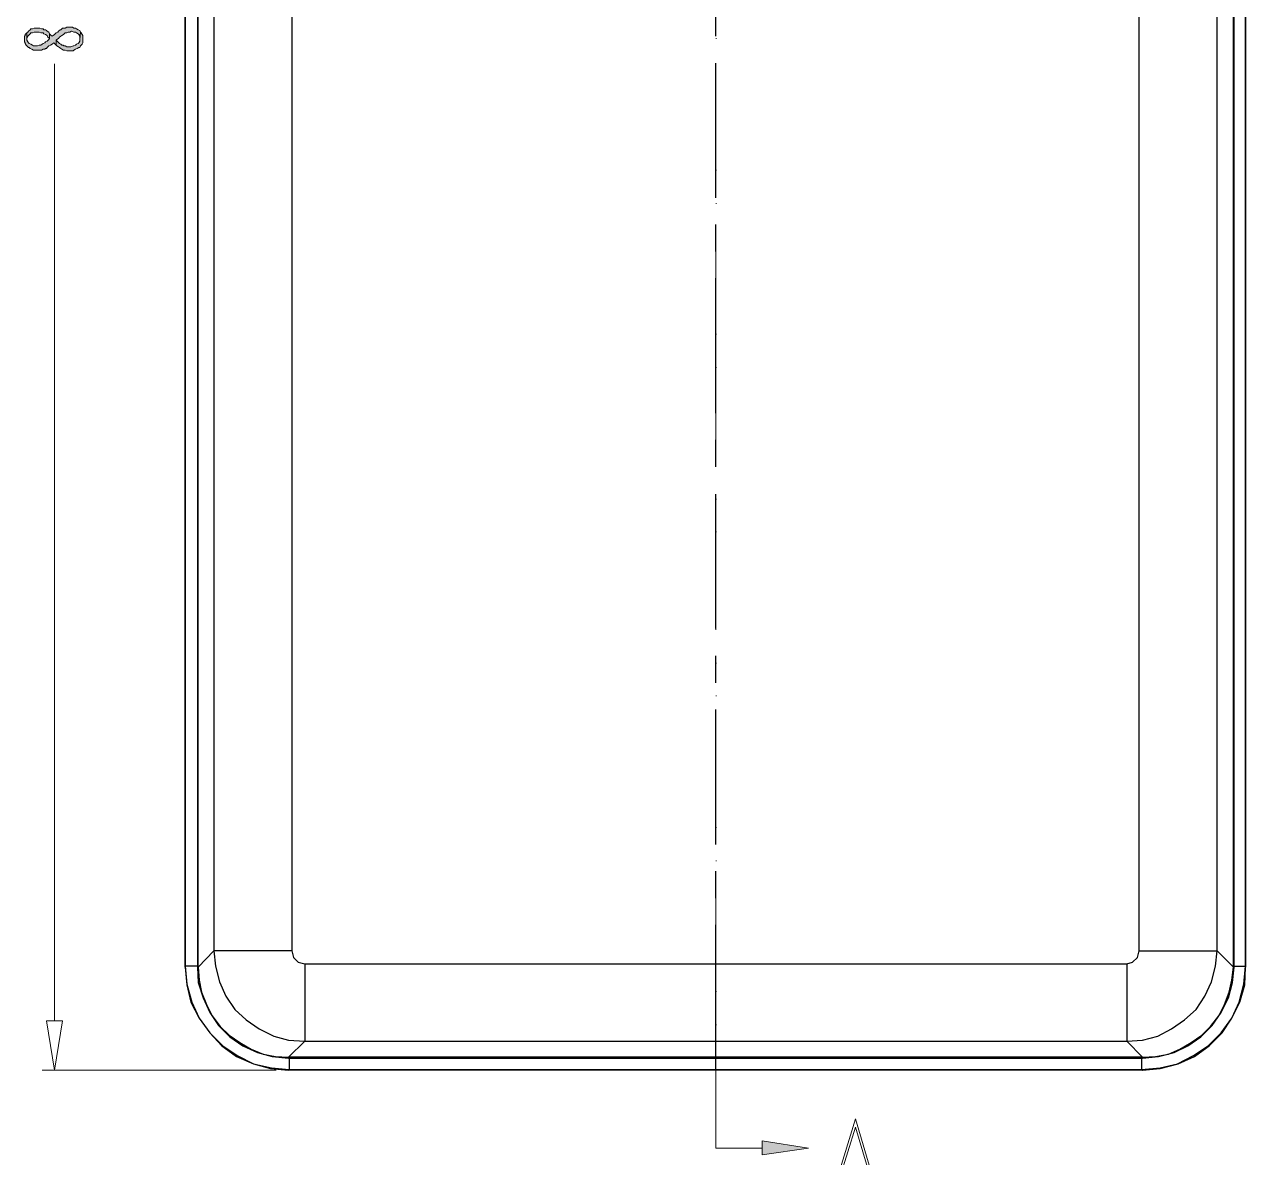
# Model space of a CAD drawing. Header units: inches. Extents: x 7 to 289, y 10 to 206.
# Drawn here: x 62.3 to 125.9, y 76.4 to 135.4 of the extents above; entities that cross this region are included whole.
import ezdxf

# ---------------------------------------------------------------- set-up
doc = ezdxf.new("R2010")
doc.units = ezdxf.units.IN
doc.header["$MEASUREMENT"] = 0
doc.layers.add('图层 1', color=7, linetype='Continuous')

msp = doc.modelspace()

# ---------------------------------------------------------------- hatches: boundary and pattern name
at = {"layer": '图层 1', "true_color": 0xdda500}
for points in [[(62.265, 134.697), (62.265, 134.612), (62.265, 134.527), (62.307, 134.485), (62.307, 134.443), (62.349, 134.358), (62.392, 134.315), (62.476, 134.231), (62.518, 134.231), (62.561, 134.189), (62.646, 134.146), (62.73, 134.104), (62.815, 134.104), (62.9, 134.104), (62.984, 134.104), (63.069, 134.104), (63.154, 134.104), (63.238, 134.146), (63.281, 134.146), (63.323, 134.146), (63.365, 134.189), (63.407, 134.189), (63.45, 134.231), (63.535, 134.315), (63.619, 134.358), (63.704, 134.4), (63.789, 134.485), (63.831, 134.443), (63.916, 134.358), (63.916, 134.612), (63.958, 134.654), (64.043, 134.697), (64.085, 134.781), (64.17, 134.823), (64.212, 134.866), (64.297, 134.908), (64.339, 134.951), (64.381, 134.993), (64.466, 134.993), (64.551, 135.035), (64.635, 135.035), (64.72, 135.078), (64.847, 135.035), (64.932, 135.035), (64.974, 134.993), (65.059, 134.951), (65.101, 134.908), (65.143, 134.823), (65.143, 134.739), (65.143, 134.654), (65.186, 135.035), (65.143, 135.12), (65.059, 135.162), (64.974, 135.204), (64.932, 135.247), (64.847, 135.247), (64.762, 135.289), (64.678, 135.289), (64.593, 135.289), (64.466, 135.289), (64.381, 135.247), (64.339, 135.247), (64.254, 135.247), (64.212, 135.204), (64.17, 135.162), (64.127, 135.162), (64.043, 135.078), (64, 135.035), (63.916, 134.993), (63.831, 134.908), (63.704, 134.823), (63.662, 134.866), (63.577, 134.951), (63.577, 134.697), (63.535, 134.654), (63.45, 134.57), (63.365, 134.527), (63.323, 134.485), (63.238, 134.443), (63.196, 134.4), (63.111, 134.358), (63.027, 134.358), (62.942, 134.315), (62.857, 134.315), (62.73, 134.315), (62.688, 134.358), (62.603, 134.4), (62.518, 134.443), (62.476, 134.485), (62.434, 134.527), (62.392, 134.612), (62.392, 134.697), (62.392, 134.993), (62.307, 134.908), (62.307, 134.866), (62.265, 134.823), (62.265, 134.781)], [(62.392, 134.993), (62.392, 134.697), (62.392, 134.739), (62.434, 134.823), (62.476, 134.866), (62.561, 134.951), (62.603, 134.993), (62.688, 134.993), (62.773, 135.035), (62.857, 135.035), (62.942, 135.035), (63.027, 135.035), (63.111, 134.993), (63.196, 134.993), (63.238, 134.993), (63.281, 134.951), (63.365, 134.908), (63.45, 134.866), (63.492, 134.781), (63.577, 134.697), (63.577, 134.951), (63.535, 135.035), (63.45, 135.078), (63.407, 135.12), (63.365, 135.162), (63.281, 135.162), (63.238, 135.204), (63.154, 135.204), (63.069, 135.247), (62.984, 135.247), (62.9, 135.247), (62.857, 135.247), (62.773, 135.247), (62.688, 135.204), (62.603, 135.204), (62.561, 135.162), (62.476, 135.078), (62.434, 135.035)], [(63.916, 134.358), (63.958, 134.315), (64.043, 134.273), (64.085, 134.231), (64.17, 134.189), (64.212, 134.146), (64.297, 134.104), (64.381, 134.104), (64.466, 134.062), (64.593, 134.062), (64.678, 134.062), (64.72, 134.062), (64.805, 134.062), (64.847, 134.104), (64.932, 134.146), (65.016, 134.189), (65.101, 134.231), (65.143, 134.231), (65.186, 134.315), (65.228, 134.358), (65.27, 134.4), (65.313, 134.485), (65.313, 134.57), (65.313, 134.654), (65.313, 134.697), (65.313, 134.781), (65.313, 134.866), (65.27, 134.908), (65.228, 134.993), (65.186, 135.035), (65.143, 134.654), (65.143, 134.612), (65.143, 134.57), (65.101, 134.485), (65.059, 134.443), (64.974, 134.4), (64.932, 134.358), (64.847, 134.315), (64.805, 134.315), (64.678, 134.273), (64.593, 134.273), (64.551, 134.273), (64.466, 134.273), (64.381, 134.315), (64.297, 134.315), (64.297, 134.358), (64.212, 134.358), (64.17, 134.4), (64.085, 134.443), (64, 134.527), (63.916, 134.612)]]:
    msp.add_hatch(color=42, dxfattribs=at).paths.add_polyline_path(points)
at = {"layer": '图层 1', "true_color": 0xffff00}
msp.add_hatch(color=2, dxfattribs=at).paths.add_polyline_path([(100.703, 77.25), (103.116, 76.869), (100.703, 76.53)])

# ---------------------------------------------------------------- linework, layer by layer
at = {"layer": '图层 1', "color": 7, "lineweight": 25, "true_color": 0xffffff}
for points in [[(70.647, 86.31), (70.647, 184.735), (70.647, 86.352)], [(71.282, 184.735), (71.282, 86.352)], [(71.324, 86.31), (71.324, 184.735)], [(125.257, 86.31), (125.257, 184.735)], [(125.299, 86.352), (125.299, 184.735)], [(125.892, 86.352), (125.892, 184.735), (125.892, 86.31)], [(72.128, 183.93), (72.128, 87.156)], [(76.192, 183.93), (76.192, 87.156)], [(120.346, 87.156), (120.346, 183.93)], [(124.41, 87.156), (124.41, 183.93)], [(72.128, 87.156), (71.324, 86.31)], [(72.128, 87.156), (72.213, 86.352), (72.425, 85.548), (72.763, 84.786), (73.229, 84.108), (73.822, 83.558), (74.499, 83.092), (75.261, 82.711), (76.023, 82.5), (76.87, 82.457)], [(76.192, 87.156), (72.128, 87.156)], [(76.192, 87.156), (76.277, 86.817), (76.531, 86.564), (76.87, 86.479)], [(119.711, 86.479), (120.007, 86.564), (120.261, 86.817), (120.346, 87.156)], [(119.711, 82.457), (120.515, 82.5), (121.32, 82.711), (122.039, 83.092), (122.717, 83.558), (123.309, 84.108), (123.775, 84.786), (124.114, 85.548), (124.325, 86.352), (124.41, 87.156)], [(120.346, 87.156), (124.41, 87.156)], [(124.41, 87.156), (125.257, 86.31)], [(70.647, 86.352), (70.731, 85.42), (70.985, 84.489), (71.366, 83.642), (71.917, 82.88), (72.594, 82.203), (73.356, 81.695), (74.203, 81.272), (75.134, 81.06), (76.065, 80.976)], [(70.647, 86.31), (70.647, 86.352)], [(71.282, 86.352), (70.647, 86.352)], [(70.647, 86.31), (70.731, 85.378), (70.943, 84.489), (71.366, 83.642), (71.917, 82.88), (72.552, 82.203), (73.314, 81.653), (74.203, 81.272), (75.092, 81.018), (76.023, 80.933)], [(71.282, 86.352), (71.282, 86.31)], [(71.282, 86.31), (71.324, 85.505), (71.578, 84.701), (71.917, 83.939), (72.382, 83.261), (72.975, 82.669), (73.652, 82.203), (74.414, 81.864), (75.176, 81.653), (76.023, 81.568)], [(71.324, 86.31), (71.366, 85.632), (71.493, 84.997), (71.747, 84.362), (72.043, 83.77), (72.467, 83.219), (72.932, 82.754), (73.483, 82.373), (74.076, 82.034), (74.711, 81.78), (75.346, 81.653), (76.023, 81.611)], [(76.87, 86.479), (76.87, 82.457)], [(76.87, 86.479), (119.711, 86.479)], [(119.711, 86.479), (119.711, 82.457)], [(120.473, 80.976), (121.447, 81.06), (122.336, 81.272), (123.182, 81.695), (123.944, 82.203), (124.622, 82.88), (125.172, 83.642), (125.553, 84.489), (125.807, 85.42), (125.892, 86.352)], [(120.515, 81.611), (121.193, 81.653), (121.87, 81.78), (122.463, 82.034), (123.055, 82.373), (123.606, 82.754), (124.071, 83.219), (124.495, 83.77), (124.791, 84.362), (125.045, 84.997), (125.172, 85.632), (125.257, 86.31)], [(120.515, 81.568), (121.362, 81.653), (122.166, 81.864), (122.886, 82.203), (123.563, 82.669), (124.156, 83.261), (124.622, 83.939), (125.003, 84.701), (125.214, 85.505), (125.299, 86.31)], [(120.515, 80.933), (121.447, 81.018), (122.378, 81.272), (123.225, 81.653), (123.987, 82.203), (124.664, 82.88), (125.172, 83.642), (125.595, 84.489), (125.849, 85.378), (125.892, 86.31)], [(125.299, 86.31), (125.299, 86.352)], [(125.299, 86.352), (125.892, 86.352)], [(125.892, 86.352), (125.892, 86.31)], [(76.87, 82.457), (76.023, 81.611)], [(76.87, 82.457), (119.711, 82.457)], [(119.711, 82.457), (120.515, 81.611)], [(120.515, 81.611), (76.023, 81.611)], [(76.023, 81.568), (76.065, 81.568)], [(76.065, 81.568), (76.065, 80.976)], [(76.065, 81.568), (120.473, 81.568)], [(120.473, 81.568), (120.515, 81.568)], [(120.473, 81.568), (120.473, 80.976)], [(76.023, 80.933), (76.065, 80.976)], [(120.515, 80.933), (76.023, 80.933)], [(76.065, 80.976), (120.473, 80.976)], [(120.473, 80.976), (120.515, 80.933)]]:
    msp.add_lwpolyline(points, dxfattribs=at)
at = {"layer": '图层 1', "color": 1, "lineweight": 25, "true_color": 0xff0000}
for points in [[(98.29, 134.823), (98.29, 136.221)], [(98.29, 126.399), (98.29, 133.426)], [(98.29, 123.605), (98.29, 125.002)], [(98.29, 115.181), (98.29, 122.208)], [(98.29, 112.387), (98.29, 113.784)], [(98.29, 103.963), (98.29, 110.948)], [(98.29, 101.126), (98.29, 102.523)], [(98.29, 92.702), (98.29, 99.729)], [(98.29, 89.908), (98.29, 91.305)], [(98.29, 80.933), (98.29, 88.511)]]:
    msp.add_lwpolyline(points, dxfattribs=at)
at = {"layer": '图层 1', "lineweight": 0}
for points in [[(62.265, 134.697), (62.265, 134.612), (62.265, 134.527), (62.307, 134.485), (62.307, 134.443), (62.349, 134.358), (62.392, 134.315), (62.476, 134.231), (62.518, 134.231), (62.561, 134.189), (62.646, 134.146), (62.73, 134.104), (62.815, 134.104), (62.9, 134.104), (62.984, 134.104), (63.069, 134.104), (63.154, 134.104), (63.238, 134.146), (63.281, 134.146), (63.323, 134.146), (63.365, 134.189), (63.407, 134.189), (63.45, 134.231), (63.535, 134.315), (63.619, 134.358), (63.704, 134.4), (63.789, 134.485), (63.831, 134.443), (63.916, 134.358), (63.916, 134.612), (63.958, 134.654), (64.043, 134.697), (64.085, 134.781), (64.17, 134.823), (64.212, 134.866), (64.297, 134.908), (64.339, 134.951), (64.381, 134.993), (64.466, 134.993), (64.551, 135.035), (64.635, 135.035), (64.72, 135.078), (64.847, 135.035), (64.932, 135.035), (64.974, 134.993), (65.059, 134.951), (65.101, 134.908), (65.143, 134.823), (65.143, 134.739), (65.143, 134.654), (65.186, 135.035), (65.143, 135.12), (65.059, 135.162), (64.974, 135.204), (64.932, 135.247), (64.847, 135.247), (64.762, 135.289), (64.678, 135.289), (64.593, 135.289), (64.466, 135.289), (64.381, 135.247), (64.339, 135.247), (64.254, 135.247), (64.212, 135.204), (64.17, 135.162), (64.127, 135.162), (64.043, 135.078), (64, 135.035), (63.916, 134.993), (63.831, 134.908), (63.704, 134.823), (63.662, 134.866), (63.577, 134.951), (63.577, 134.697), (63.535, 134.654), (63.45, 134.57), (63.365, 134.527), (63.323, 134.485), (63.238, 134.443), (63.196, 134.4), (63.111, 134.358), (63.027, 134.358), (62.942, 134.315), (62.857, 134.315), (62.73, 134.315), (62.688, 134.358), (62.603, 134.4), (62.518, 134.443), (62.476, 134.485), (62.434, 134.527), (62.392, 134.612), (62.392, 134.697), (62.392, 134.993), (62.307, 134.908), (62.307, 134.866), (62.265, 134.823), (62.265, 134.781), (62.265, 134.697)], [(62.392, 134.993), (62.392, 134.697), (62.392, 134.739), (62.434, 134.823), (62.476, 134.866), (62.561, 134.951), (62.603, 134.993), (62.688, 134.993), (62.773, 135.035), (62.857, 135.035), (62.942, 135.035), (63.027, 135.035), (63.111, 134.993), (63.196, 134.993), (63.238, 134.993), (63.281, 134.951), (63.365, 134.908), (63.45, 134.866), (63.492, 134.781), (63.577, 134.697), (63.577, 134.951), (63.535, 135.035), (63.45, 135.078), (63.407, 135.12), (63.365, 135.162), (63.281, 135.162), (63.238, 135.204), (63.154, 135.204), (63.069, 135.247), (62.984, 135.247), (62.9, 135.247), (62.857, 135.247), (62.773, 135.247), (62.688, 135.204), (62.603, 135.204), (62.561, 135.162), (62.476, 135.078), (62.434, 135.035), (62.392, 134.993)], [(63.916, 134.358), (63.958, 134.315), (64.043, 134.273), (64.085, 134.231), (64.17, 134.189), (64.212, 134.146), (64.297, 134.104), (64.381, 134.104), (64.466, 134.062), (64.593, 134.062), (64.678, 134.062), (64.72, 134.062), (64.805, 134.062), (64.847, 134.104), (64.932, 134.146), (65.016, 134.189), (65.101, 134.231), (65.143, 134.231), (65.186, 134.315), (65.228, 134.358), (65.27, 134.4), (65.313, 134.485), (65.313, 134.57), (65.313, 134.654), (65.313, 134.697), (65.313, 134.781), (65.313, 134.866), (65.27, 134.908), (65.228, 134.993), (65.186, 135.035), (65.143, 134.654), (65.143, 134.612), (65.143, 134.57), (65.101, 134.485), (65.059, 134.443), (64.974, 134.4), (64.932, 134.358), (64.847, 134.315), (64.805, 134.315), (64.678, 134.273), (64.593, 134.273), (64.551, 134.273), (64.466, 134.273), (64.381, 134.315), (64.297, 134.315), (64.297, 134.358), (64.212, 134.358), (64.17, 134.4), (64.085, 134.443), (64, 134.527), (63.916, 134.612), (63.916, 134.358)], [(100.703, 77.25), (103.116, 76.869), (100.703, 76.53), (100.703, 77.25)]]:
    msp.add_lwpolyline(points, dxfattribs=at)
at = {"layer": '图层 1', "color": 42, "lineweight": 5, "true_color": 0xdda500}
for points in [[(62.265, 134.697), (62.265, 134.612), (62.265, 134.527), (62.307, 134.485), (62.307, 134.443), (62.349, 134.358), (62.392, 134.315), (62.476, 134.231), (62.518, 134.231), (62.561, 134.189), (62.646, 134.146), (62.73, 134.104), (62.815, 134.104), (62.9, 134.104), (62.984, 134.104), (63.069, 134.104), (63.154, 134.104), (63.238, 134.146), (63.281, 134.146), (63.323, 134.146), (63.365, 134.189), (63.407, 134.189), (63.45, 134.231), (63.535, 134.315), (63.619, 134.358), (63.704, 134.4), (63.789, 134.485), (63.831, 134.443), (63.916, 134.358), (63.916, 134.612), (63.958, 134.654), (64.043, 134.697), (64.085, 134.781), (64.17, 134.823), (64.212, 134.866), (64.297, 134.908), (64.339, 134.951), (64.381, 134.993), (64.466, 134.993), (64.551, 135.035), (64.635, 135.035), (64.72, 135.078), (64.847, 135.035), (64.932, 135.035), (64.974, 134.993), (65.059, 134.951), (65.101, 134.908), (65.143, 134.823), (65.143, 134.739), (65.143, 134.654), (65.186, 135.035), (65.143, 135.12), (65.059, 135.162), (64.974, 135.204), (64.932, 135.247), (64.847, 135.247), (64.762, 135.289), (64.678, 135.289), (64.593, 135.289), (64.466, 135.289), (64.381, 135.247), (64.339, 135.247), (64.254, 135.247), (64.212, 135.204), (64.17, 135.162), (64.127, 135.162), (64.043, 135.078), (64, 135.035), (63.916, 134.993), (63.831, 134.908), (63.704, 134.823), (63.662, 134.866), (63.577, 134.951), (63.577, 134.697), (63.535, 134.654), (63.45, 134.57), (63.365, 134.527), (63.323, 134.485), (63.238, 134.443), (63.196, 134.4), (63.111, 134.358), (63.027, 134.358), (62.942, 134.315), (62.857, 134.315), (62.73, 134.315), (62.688, 134.358), (62.603, 134.4), (62.518, 134.443), (62.476, 134.485), (62.434, 134.527), (62.392, 134.612), (62.392, 134.697), (62.392, 134.993), (62.307, 134.908), (62.307, 134.866), (62.265, 134.823), (62.265, 134.781), (62.265, 134.697)], [(62.392, 134.993), (62.392, 134.697), (62.392, 134.739), (62.434, 134.823), (62.476, 134.866), (62.561, 134.951), (62.603, 134.993), (62.688, 134.993), (62.773, 135.035), (62.857, 135.035), (62.942, 135.035), (63.027, 135.035), (63.111, 134.993), (63.196, 134.993), (63.238, 134.993), (63.281, 134.951), (63.365, 134.908), (63.45, 134.866), (63.492, 134.781), (63.577, 134.697), (63.577, 134.951), (63.535, 135.035), (63.45, 135.078), (63.407, 135.12), (63.365, 135.162), (63.281, 135.162), (63.238, 135.204), (63.154, 135.204), (63.069, 135.247), (62.984, 135.247), (62.9, 135.247), (62.857, 135.247), (62.773, 135.247), (62.688, 135.204), (62.603, 135.204), (62.561, 135.162), (62.476, 135.078), (62.434, 135.035), (62.392, 134.993)], [(63.916, 134.358), (63.958, 134.315), (64.043, 134.273), (64.085, 134.231), (64.17, 134.189), (64.212, 134.146), (64.297, 134.104), (64.381, 134.104), (64.466, 134.062), (64.593, 134.062), (64.678, 134.062), (64.72, 134.062), (64.805, 134.062), (64.847, 134.104), (64.932, 134.146), (65.016, 134.189), (65.101, 134.231), (65.143, 134.231), (65.186, 134.315), (65.228, 134.358), (65.27, 134.4), (65.313, 134.485), (65.313, 134.57), (65.313, 134.654), (65.313, 134.697), (65.313, 134.781), (65.313, 134.866), (65.27, 134.908), (65.228, 134.993), (65.186, 135.035), (65.143, 134.654), (65.143, 134.612), (65.143, 134.57), (65.101, 134.485), (65.059, 134.443), (64.974, 134.4), (64.932, 134.358), (64.847, 134.315), (64.805, 134.315), (64.678, 134.273), (64.593, 134.273), (64.551, 134.273), (64.466, 134.273), (64.381, 134.315), (64.297, 134.315), (64.297, 134.358), (64.212, 134.358), (64.17, 134.4), (64.085, 134.443), (64, 134.527), (63.916, 134.612), (63.916, 134.358)]]:
    msp.add_lwpolyline(points, dxfattribs=at)
at = {"layer": '图层 1', "color": 2, "lineweight": 9, "true_color": 0xffff00}
for points in [[(98.29, 134.697), (98.332, 134.697)], [(98.29, 132.961), (98.29, 129.532)], [(98.29, 127.839), (98.332, 127.839)], [(98.29, 126.103), (98.332, 126.103)], [(98.29, 124.41), (98.29, 120.981)], [(98.29, 119.287), (98.332, 119.287)], [(98.29, 117.551), (98.332, 117.551)], [(98.29, 115.858), (98.29, 112.429)], [(98.29, 110.694), (98.332, 110.694)], [(98.29, 109), (98.332, 109)], [(98.29, 107.265), (98.29, 103.878)], [(98.29, 102.142), (98.332, 102.142)], [(98.29, 100.449), (98.332, 100.449)], [(98.29, 98.713), (98.29, 95.284)], [(98.29, 93.591), (98.332, 93.591)], [(98.29, 91.855), (98.332, 91.855)], [(98.29, 90.162), (98.29, 86.733)], [(98.29, 85.039), (98.332, 85.039)], [(98.29, 83.304), (98.332, 83.304)], [(98.29, 81.611), (98.29, 76.869)], [(98.29, 76.869), (100.703, 76.869)]]:
    msp.add_lwpolyline(points, dxfattribs=at)
at = {"layer": '图层 1', "color": 3, "lineweight": 5, "true_color": 0x00ff00}
for points in [[(63.831, 83.516), (63.831, 133.384)], [(64.254, 83.516), (63.831, 80.933), (63.407, 83.516), (64.254, 83.516)]]:
    msp.add_lwpolyline(points, dxfattribs=at)
at = {"layer": '图层 1', "color": 131, "lineweight": 5, "true_color": 0x7fffff}
msp.add_lwpolyline([(75.388, 80.933), (63.196, 80.933)], dxfattribs=at)
at = {"layer": '图层 1', "color": 6, "lineweight": 9, "true_color": 0xff00ff}
for points in [[(105.572, 78.393), (104.64, 75.388)], [(105.572, 77.97), (106.334, 75.388), (106.461, 75.388), (105.572, 78.393)], [(105.572, 77.97), (104.767, 75.388), (104.64, 75.388)]]:
    msp.add_lwpolyline(points, dxfattribs=at)

doc.saveas('drawing.dxf')
